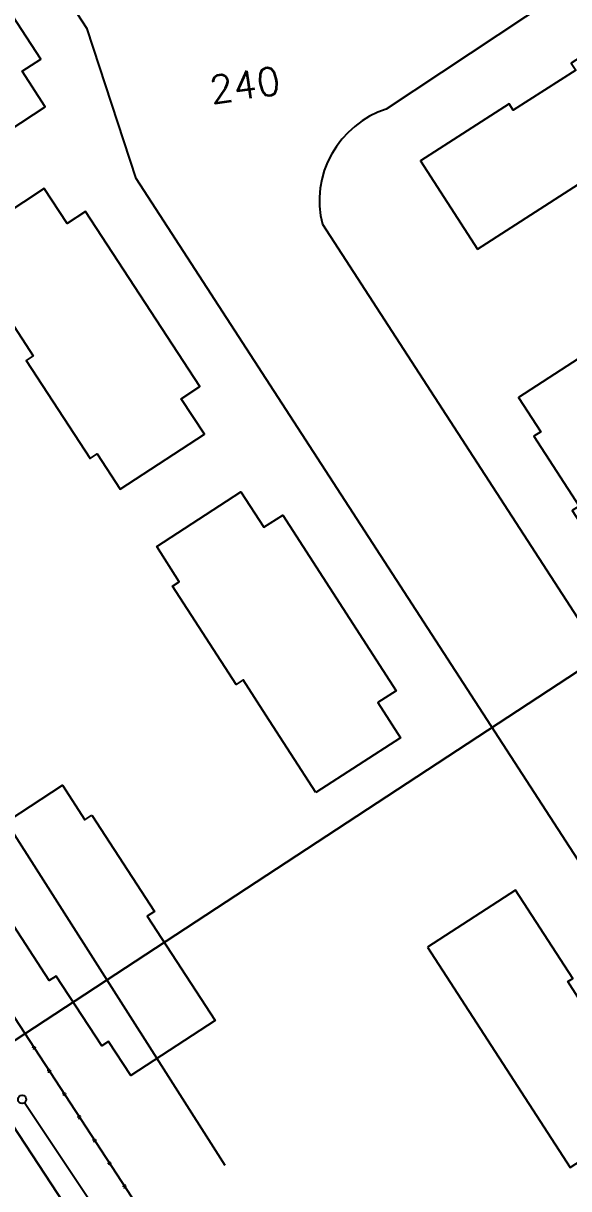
# Model space of a CAD drawing. Header units: metres. Extents: x 394605 to 1395358, y 4171135 to 6406139.
# Drawn here: x 1394581.9 to 1394621.4, y 4172622.8 to 4172707.2 of the extents above; entities that cross this region are included whole.
import ezdxf

# ---------------------------------------------------------------- set-up
doc = ezdxf.new("R2010")
doc.units = ezdxf.units.M
doc.header["$LTSCALE"] = 2
for name, color, linetype in [('T-CLOTURES', 7, 'Continuous'), ('T-EAUX USEES', 36, 'Continuous'), ('T-FRANCE TELECOM', 3, 'Continuous'), ('T-SECTION AH', 3, 'Continuous')]:
    doc.layers.add(name, color=color, linetype=linetype)
doc.styles.get("Standard").update_dxf_attribs({"font": 'txt.shx'})

# ---------------------------------------------------------------- blocks, each defined once
blk = doc.blocks.new('u014')
at = {"color": 0}
blk.add_line((0, 0), (0, 0), dxfattribs=at)
blk.add_circle((0, 0), 0.3, dxfattribs=at)
blk = doc.blocks.new('GeoCroix')
at = {"color": 0, "linetype": 'ByBlock', "lineweight": -2}
for p, q in [((-0.5, 0.5), (0.5, -0.5)), ((-0.5, -0.5), (0.5, 0.5))]:
    blk.add_line(p, q, dxfattribs=at)

msp = doc.modelspace()

# ---------------------------------------------------------------- linework, layer by layer
at = {"layer": 'T-CLOTURES', "linetype": 'Continuous', "flags": 128}
msp.add_lwpolyline([(1394590.879, 4172620.485), (1394546.787, 4172688.018)], dxfattribs=at)
at = {"layer": 'T-EAUX USEES', "flags": 128}
msp.add_lwpolyline([(1394615.711, 4172578.491), (1394581.981, 4172629.053)], dxfattribs=at)
at = {"layer": 'T-FRANCE TELECOM', "flags": 128}
msp.add_lwpolyline([(1394554.948, 4172689.736), (1394596.495, 4172624.55)], dxfattribs=at)
at = {"layer": 'T-SECTION AH', "color": 45, "flags": 128}
for points in [[(1394638.83, 4172671.27), (1394578.35, 4172631.67), (1394525.51, 4172712.37), (1394525.88, 4172714.12), (1394529.31, 4172730.42), (1394630.71, 4172794.93), (1394635.75, 4172798.14), (1394659.52, 4172760.79), (1394683.21, 4172723.58), (1394657.39, 4172706.98), (1394635.54, 4172692.89), (1394630.52, 4172689.62), (1394686.23, 4172603.69), (1394682.97, 4172601.57), (1394638.83, 4172671.27)], [(1394565.81, 4172714.91), (1394569.45, 4172709.33), (1394571.11, 4172706.78), (1394570.61, 4172706.45), (1394575.24, 4172699.36), (1394575.74, 4172699.69), (1394577.4, 4172697.14), (1394583.49, 4172701.11), (1394581.82, 4172703.69), (1394583.17, 4172704.56), (1394574.9, 4172717.24), (1394573.57, 4172716.37), (1394571.92, 4172718.89), (1394565.81, 4172714.91)], [(1394614.77, 4172690.81), (1394632.23, 4172702.06), (1394628.1, 4172708.48), (1394621.55, 4172704.27), (1394621.88, 4172703.77), (1394617.36, 4172700.86), (1394617.07, 4172701.33), (1394610.65, 4172697.2), (1394614.77, 4172690.81)], [(1394577.32, 4172691.21), (1394580.96, 4172685.63), (1394582.62, 4172683.09), (1394582.11, 4172682.76), (1394586.74, 4172675.66), (1394587.24, 4172676), (1394588.91, 4172673.44), (1394595, 4172677.42), (1394593.32, 4172679.99), (1394594.68, 4172680.87), (1394586.41, 4172693.54), (1394585.07, 4172692.68), (1394583.42, 4172695.2), (1394577.32, 4172691.21)], [(1394633.81, 4172669.88), (1394629.28, 4172676.85), (1394628.75, 4172676.51), (1394623.85, 4172684.05), (1394617.73, 4172680.08), (1394619.34, 4172677.61), (1394618.84, 4172677.29), (1394622.12, 4172672.23), (1394621.62, 4172671.9), (1394626.17, 4172664.9), (1394627.17, 4172665.55), (1394628.79, 4172663.07), (1394634.93, 4172667.06), (1394633.31, 4172669.55), (1394633.81, 4172669.88)], [(1394603.08, 4172651.51), (1394599.46, 4172657.1), (1394597.8, 4172659.65), (1394597.3, 4172659.32), (1394592.69, 4172666.43), (1394593.19, 4172666.75), (1394591.55, 4172669.31), (1394597.64, 4172673.26), (1394599.31, 4172670.69), (1394600.67, 4172671.57), (1394608.89, 4172658.87), (1394607.56, 4172658.01), (1394609.2, 4172655.47), (1394603.08, 4172651.51)], [(1394578.35, 4172631.67), (1394638.83, 4172671.27), (1394682.97, 4172601.57), (1394637.05, 4172571.75), (1394614.3, 4172576.58), (1394586.2, 4172619.69), (1394578.35, 4172631.67)], [(1394586.86, 4172649.87), (1394591.4, 4172642.9), (1394590.87, 4172642.55), (1394595.78, 4172635.01), (1394589.67, 4172631.03), (1394588.07, 4172633.5), (1394587.57, 4172633.17), (1394584.27, 4172638.22), (1394583.77, 4172637.9), (1394579.22, 4172644.89), (1394580.23, 4172645.55), (1394578.6, 4172648.03), (1394584.73, 4172652.03), (1394586.36, 4172649.54), (1394586.86, 4172649.87)], [(1394611.15, 4172640.31), (1394621.47, 4172624.37), (1394628.32, 4172628.81), (1394625.05, 4172633.86), (1394624.21, 4172633.31), (1394621.3, 4172637.82), (1394621.66, 4172638.04), (1394617.53, 4172644.44), (1394611.15, 4172640.31)], [(1394568.25, 4172625.06), (1394578.35, 4172631.67), (1394586.2, 4172619.69), (1394614.3, 4172576.58), (1394637.05, 4172571.75), (1394613.25, 4172556.27), (1394606.69, 4172566.32), (1394576.14, 4172613.1), (1394568.25, 4172625.06)]]:
    msp.add_lwpolyline(points, close=True, dxfattribs=at)
for points in [[(1394656.84, 4172592.97), (1394590.07, 4172695.93), (1394586.51, 4172706.75), (1394570.12, 4172731.89), (1394569.32, 4172733.25), (1394568.65, 4172734.67), (1394568.12, 4172736.15), (1394567.73, 4172737.67), (1394567.47, 4172739.22), (1394567.36, 4172740.79), (1394567.4, 4172742.36), (1394567.58, 4172743.93), (1394567.9, 4172745.47), (1394568.38, 4172746.97), (1394568.98, 4172748.42), (1394569.71, 4172749.81)], [(1394638.4, 4172721), (1394608.16, 4172700.95), (1394607.55, 4172700.72), (1394606.96, 4172700.43), (1394606.41, 4172700.09), (1394605.88, 4172699.7), (1394605.4, 4172699.26), (1394604.95, 4172698.77), (1394604.56, 4172698.25), (1394604.22, 4172697.7), (1394603.92, 4172697.11), (1394603.68, 4172696.5), (1394603.51, 4172695.86), (1394603.39, 4172695.22), (1394603.34, 4172694.57), (1394603.34, 4172693.92), (1394603.41, 4172693.26), (1394603.54, 4172692.62), (1394664.8, 4172598.14)]]:
    msp.add_lwpolyline(points, dxfattribs=at)

# ---------------------------------------------------------------- block references
at = {"layer": 'T-CLOTURES', "xscale": 0.2, "yscale": 0.2, "zscale": 0.2, "rotation": 123.139909288356}
for p in [(1394582.678, 4172633.045), (1394583.772, 4172631.37), (1394584.865, 4172629.695), (1394585.959, 4172628.021), (1394587.052, 4172626.346), (1394588.145, 4172624.671), (1394589.239, 4172622.997)]:
    msp.add_blockref('GeoCroix', p, dxfattribs=at)
at = {"layer": 'T-EAUX USEES'}
msp.add_blockref('u014', (1394581.815, 4172629.302), dxfattribs=at)

# ---------------------------------------------------------------- texts
at = {"layer": 'T-SECTION AH', "color": 45}
msp.add_text('240', height=2, rotation=8.1, dxfattribs=at).set_placement((1394595.53, 4172701.33))

doc.saveas('drawing.dxf')
